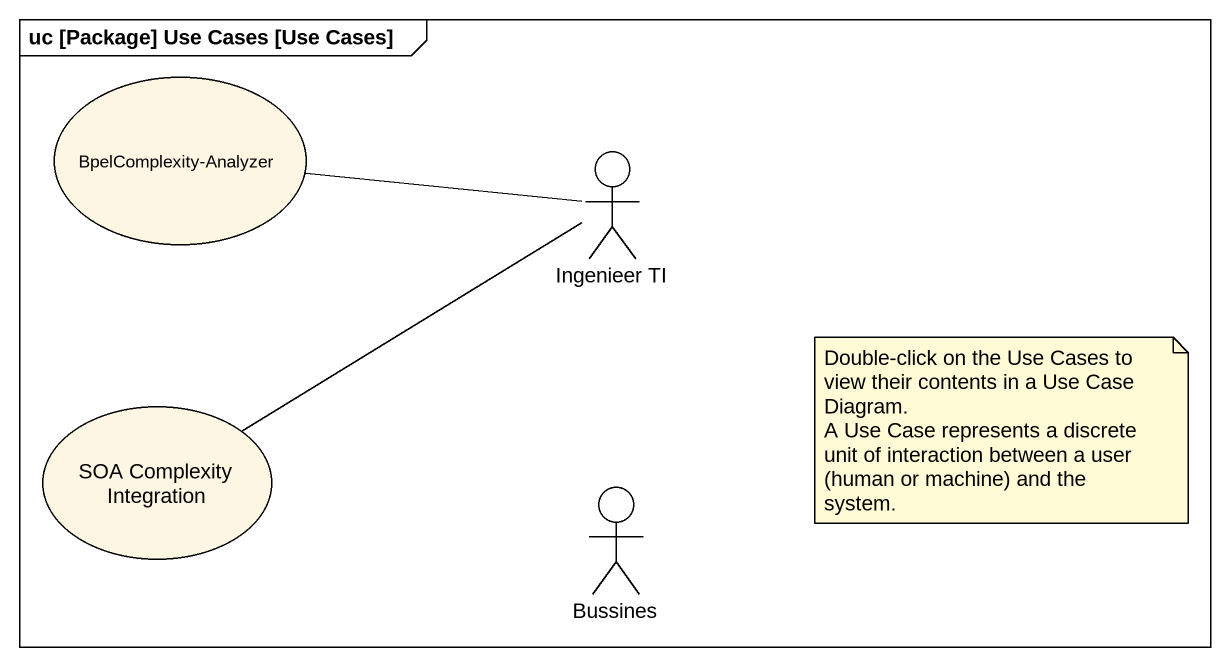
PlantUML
@startuml
mainframe uc [Package] Use Cases [Use Cases]
usecase "BpelComplexity-Analyzer" as BpelComplexity_Analyzer
actor "Ingenieer TI" as Ingenieer_TI
usecase "SOA Complexity Integration" as SOA_Complexity_Integration
actor Bussines
Ingenieer_TI -left- BpelComplexity_Analyzer
Ingenieer_TI -left- SOA_Complexity_Integration
note as N1
  Double-click on the Use Cases to view their contents in a Use Case Diagram.
  A Use Case represents a discrete unit of interaction between a user (human or machine) and the system.
end note
@enduml
